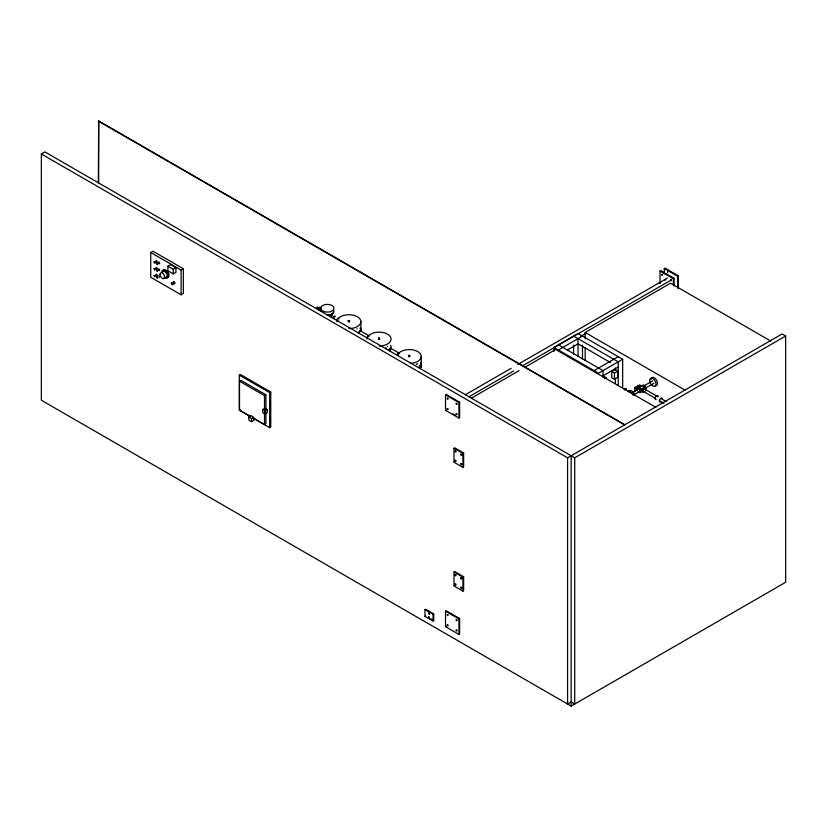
<?xml version="1.0" encoding="UTF-8"?>
<svg xmlns="http://www.w3.org/2000/svg" width="827" height="827" viewBox="0 0 827 827"><rect width="100%" height="100%" fill="white"/><g stroke="black" fill="none" stroke-linecap="round" stroke-linejoin="round"><path stroke-width="1.24" d="M158.37 262.49C159.229 260.557 160.696 265.105 158.732 263.41M158.402 269.095C159.859 267.752 160.242 272.197 158.588 270.005M665.735 279.971L665.187 279.423L664.639 279.971M158.474 275.742L159.704 276.456L159.27 277.417M667.616 272.662L667.513 271.618M660.38 283.061L659.202 282.886L660.38 282.7M41.35 153.987L44.927 151.93L574.724 457.807L785.65 336.031L785.65 582.27L571.157 706.103L41.35 400.227L41.35 153.987L567.58 457.807L782.073 333.974L785.65 336.031M98.32 182.984L98.682 120.897L624.912 424.716M150.741 252.514L152.974 251.222L183.336 268.754L183.336 293.502L181.103 294.794L150.741 277.262L150.741 252.514L181.103 270.047L183.336 268.754M167.912 266.17L170.589 264.619L175.944 267.721L175.944 272.352L173.267 273.902L167.912 270.811L167.912 266.17L173.267 269.261L175.944 267.721M250.167 416.436L239.323 410.171L239.323 375.117L240.399 374.497L270.76 392.029L270.76 427.083L269.685 427.704L253.424 418.317M250.374 416.353L239.499 410.068L239.499 381.195L240.936 380.379L265.932 394.81L265.932 409.872M239.323 410.171L240.399 409.551M239.499 381.195L264.506 395.637L265.932 394.81M239.323 375.117L269.685 392.649L270.76 392.029M248.875 417.035L251.108 415.743L253.786 417.294L251.553 418.576L248.875 417.035L248.875 420.126L251.553 421.677L253.786 420.385L253.786 418.317M262.717 409.551L264.95 408.269L267.183 409.551L267.183 412.652L264.95 413.934L262.717 412.652L262.717 409.551L264.95 410.843L267.183 409.551M252.545 417.604L264.506 424.509L265.932 423.682L265.932 412.384M445.515 394.861L446.229 394.448L459.626 402.18L459.626 417.645L458.913 418.059L445.515 410.326L445.515 394.861L458.913 402.594L459.626 402.18M660.008 282.627L660.008 271.029L660.721 270.615L674.119 278.348L674.119 286.08M664.298 273.706L664.298 268.548L665.011 268.134L678.398 275.867L678.398 288.757M465.425 394.706L511.179 368.294M517.878 364.428L667.42 278.089M553.925 351.289L553.925 347.433L578.032 333.508L622.679 359.29L622.679 387.594M445.515 410.326L446.229 409.913M469.002 396.774L513.639 370.992M522.561 365.844L670.986 280.146M660.008 271.029L673.405 278.761L674.119 278.348M664.298 268.548L677.685 276.28L678.398 275.867M471.452 398.138L519.118 370.62M524.659 367.415L555.703 349.49L655.863 407.318M585.175 338.874L585.175 332.475L670.542 283.196L770.702 341.013M580.595 336.465L586.178 333.24M558.39 350.007L582.497 336.082M567.188 350.079L578.032 343.825L610.398 362.505M453.992 448.275L454.716 447.862L463.637 453.02L463.637 466.935L462.924 467.348L453.992 462.19L453.992 448.275L462.924 453.434L463.637 453.02M594.106 370.63L618.214 356.706M622.679 359.29L598.572 373.204L553.925 347.433M603.038 375.789L618.214 367.023M453.992 462.19L454.716 461.776M611.784 371.561L615.36 369.493L618.038 371.044L618.038 377.226L614.461 379.293L611.784 377.743L611.784 371.561L614.461 373.101L618.038 371.044M604.64 378.776L606.429 377.743L603.751 376.202M632.283 392.629L638.713 388.917M644.078 385.827L652.648 380.875M633.616 394.924L640.046 391.212M645.401 388.121L653.971 383.17M453.992 572.005L454.716 571.602L463.637 576.75L463.637 590.674L462.924 591.088L453.992 585.929L453.992 572.005L462.924 577.163L463.637 576.75M453.992 585.929L454.716 585.516M424.975 609.644L425.688 609.23L433.73 613.872L433.73 620.57L433.007 620.984L424.975 616.353L424.975 609.644L433.007 614.285L433.73 613.872M424.975 616.353L425.688 615.939M445.515 611.194L446.229 610.781L459.626 618.513L459.626 633.978L458.913 634.392L445.515 626.659L445.515 611.194L458.913 618.927L459.626 618.513M445.515 626.659L446.229 626.246M348.518 321.269C347.051 322.272 350.731 322.272 349.273 321.269M379.076 338.584L379.727 337.933L378.415 337.933L379.727 339.297L378.342 339.194L379.076 338.636M409.262 356.013L408.6 355.352L409.913 355.352L408.497 356.499L409.913 356.726L409.262 356.065M156.758 269.157C158.546 268.806 155.393 265.984 155.952 268.31M318.633 309.732L318.467 308.688A1.323 0.682 -64.6 0 1 319.48 307.427A1.323 0.682 -64.6 0 1 320.152 308.006A1.323 0.765 -60 0 0 318.964 307.809A1.323 0.765 -60 0 0 318.653 309.743L318.436 309.732A1.323 0.765 60 0 0 318.106 307.809A1.323 0.765 60 0 0 316.803 308.058A1.323 0.682 64.6 0 1 317.589 307.427A1.323 0.682 64.6 0 1 318.529 308.74L318.55 309.556A1.323 0.682 -64.6 0 0 318.715 309.784M334.067 318.529L333.767 316.937L335.297 316.41M585.175 332.475L685.335 390.303M573.566 336.082L618.214 361.864L618.214 385.02M644.388 388.948L657.61 396.578M660.907 398.49L666.417 401.674M643.065 391.254L655.18 398.242M659.584 400.785L663.988 403.328M558.39 344.849L603.038 370.63L603.038 377.06M98.32 121.104L624.561 424.923M360.448 330.81L368.842 335.659M390.633 348.239L399.027 353.088M452.927 413.779L455.16 415.071M430.712 618.834L433.73 620.57M156.386 275.753C158.505 276.766 156.055 272.528 155.879 274.874M321 308.161L319.48 308.688L319.48 310.218A1.323 0.765 -60 0 1 319.563 308.543A1.323 0.765 -60 0 1 320.948 308.058M156.065 261.745C158.246 264.051 156.51 258.737 155.879 261.26M677.685 276.28L677.685 287.879M673.405 278.761L673.405 285.201M634.836 387.904L634.836 391.76M615.36 367.943L615.36 370.517M615.36 378.239L615.36 383.387M614.461 373.101L614.461 379.293M585.175 347.826L585.175 360.624M582.497 345.097L582.497 359.249M578.032 338.667L578.032 356.675M574.724 457.807L574.724 704.046L571.157 701.978L567.58 704.046L567.58 457.807M573.566 345.097L573.566 354.101M571.157 455.749L571.157 706.103M462.924 453.434L462.924 467.348M462.924 577.163L462.924 591.088M458.913 402.594L458.913 418.059M458.913 618.927L458.913 634.392M433.007 614.285L433.007 620.984M421.253 356.499L421.253 364.542M336.899 321.651A12.002 6.926 0 0 1 348.891 314.725A12.002 6.926 0 0 1 360.892 321.651L360.892 329.694M269.685 392.649L269.685 427.704M264.95 410.843L264.95 413.934M264.506 395.637L264.506 409.448M264.506 413.211L264.506 424.509M251.553 418.576L251.553 421.677M181.103 270.047L181.103 294.794M173.267 269.261L173.267 273.902M98.682 120.897L98.682 182.777M650.591 383.594A4.548 2.626 60 0 1 651.769 378.156A4.548 2.626 60 0 1 656.069 384.452A4.548 2.626 60 0 1 651.252 384.565M651.076 379.603A4.548 2.626 60 0 1 654.012 377.598A4.548 2.626 60 0 1 657.455 382.643A4.548 2.626 60 0 1 655.129 385.527M627.91 391.44A4.548 2.626 60 0 1 632.965 395.13M628.51 391.802A4.548 2.626 60 0 1 631.611 390.84A4.548 2.626 60 0 1 634.712 395.389M641.452 386.405A2.46 1.427 60 0 1 643.354 386.044A2.46 1.427 60 0 1 644.874 388.907M642.517 385.795A2.46 1.427 60 0 1 645.07 386.044A2.46 1.427 60 0 1 645.432 389.414M637.162 389.92A2.46 1.427 60 0 1 638.847 388.37A2.46 1.427 60 0 1 640.522 391.864A2.46 1.427 60 0 1 637.968 391.616M639.467 391.44A2.46 1.427 60 0 0 641.597 391.243A2.46 1.427 60 0 0 640.367 388.08A2.46 1.427 60 0 0 638.237 388.266A2.46 1.427 -60 0 1 639.912 385.889A2.46 1.427 -60 0 1 641.597 386.405M643.127 391.771A2.46 1.427 -60 0 1 641.401 390.582A2.46 1.427 -60 0 1 643.437 387.605A2.46 1.427 -60 0 1 644.812 389.31M645.07 391.616A2.46 1.427 -60 0 1 642.486 391.719A2.46 1.427 -60 0 1 644.502 388.225A2.46 1.427 -60 0 1 645.711 390.509M637.162 388.773A2.46 1.427 -60 0 1 638.847 385.268A2.46 1.427 -60 0 1 640.522 386.829M637.503 390.013A1.954 1.127 60 0 1 638.723 388.711A1.954 1.127 60 0 1 640.222 391.316A1.954 1.127 60 0 1 638.485 391.709M643.003 385.795A1.954 1.127 60 0 1 644.202 385.682M644.564 385.94A1.954 1.127 60 0 1 645.536 388.473M637.503 388.473A1.954 1.127 -60 0 1 638.31 386.116A1.954 1.127 -60 0 1 640.046 385.795M644.564 391.709A1.954 1.127 -60 0 1 642.827 391.316A1.954 1.127 -60 0 1 644.326 388.711A1.954 1.127 -60 0 1 645.536 390.013M656.214 399.513A2.212 1.272 -60 0 1 655.077 398.118A2.212 1.272 -60 0 1 656.752 395.668A2.212 1.272 -60 0 1 658.178 396.64M661.3 401.529A2.212 1.272 -60 0 1 659.346 401.074A2.212 1.272 -60 0 1 661.042 398.138A2.212 1.272 -60 0 1 662.406 399.617M173.163 282.431A1.261 0.734 60 0 1 173.877 281.562A1.261 0.734 60 0 1 174.921 283.092A1.261 0.734 60 0 1 174.032 283.692M162.609 272.279A3.287 1.892 60 0 1 166.258 272.962A3.287 1.892 60 0 1 166.01 277.262M161.72 272.465A4.424 2.553 60 0 1 165.121 270.832A4.424 2.553 60 0 1 167.922 276.673A4.424 2.553 60 0 1 164.035 277.293M162.898 270.977A4.424 2.553 60 0 1 168.129 272.383A4.424 2.553 60 0 1 166.734 277.603M637.379 387.966A1.323 0.765 -60 0 1 637.524 386.219A1.323 0.765 -60 0 1 638.909 385.899A1.323 0.837 -65.1 0 0 637.441 386.188A1.323 0.837 -65.1 0 0 637.441 388.008M637.09 388.545A1.323 0.837 5.1 0 1 635.064 388.308A1.323 0.837 5.1 0 1 635.663 387.098A1.323 0.765 0 0 0 635.064 388.328A1.323 0.765 0 0 0 637.1 388.442M419.289 365.896A1.323 0.765 60 0 1 420.509 366.02A1.323 0.765 60 0 1 421.015 367.726A1.323 0.765 60 0 1 419.796 367.612M419.289 366.899A1.323 0.765 -60 0 1 420.509 365.606A1.323 0.765 -60 0 1 421.015 366.733A1.323 0.765 -60 0 1 419.796 368.025M390.334 350.183A1.323 0.765 -60 0 1 389.041 350.069A1.323 0.765 -60 0 1 390.096 348.25A1.323 0.765 -60 0 1 390.84 349.304M398.366 355.321A1.323 0.765 -60 0 1 397.425 354.773A1.323 0.765 -60 0 1 398.366 353.15A1.323 0.765 -60 0 1 399.307 353.698M359.425 333.167A1.323 0.765 -60 0 1 359.125 331.575A1.323 0.765 -60 0 1 360.655 331.048M367.312 337.726A1.323 0.765 -60 0 1 367.994 335.855A1.323 0.765 -60 0 1 369.121 336.269M333.953 318.529A1.323 0.765 -60 0 1 333.767 316.937A1.323 0.765 -60 0 1 335.235 316.307M337.995 320.462A1.323 0.765 -60 0 1 337.065 319.925A1.323 0.765 -60 0 1 337.995 318.302A1.323 0.765 -60 0 1 338.936 318.84M331.989 316.679A1.323 0.765 -60 0 1 330.81 316.41A1.323 0.765 -60 0 1 331.834 314.653A1.323 0.765 -60 0 1 332.65 315.532M333.746 310.342A6.688 3.866 0 0 1 327.285 315.201M320.587 311.345A6.688 3.866 0 0 1 321.486 309.412M333.384 312.286A6.316 3.649 0 0 1 327.285 314.984M320.969 311.345A6.316 3.649 0 0 1 321.186 310.394M416.27 364.573A1.323 0.765 -60 0 1 416.581 364.169M417.294 363.756A1.323 0.765 -60 0 1 417.604 363.808M420.85 362.753A12.002 6.926 0 0 1 420.85 366.34M397.673 354.711A12.002 6.926 0 0 1 410.998 349.645A12.002 6.926 0 0 1 421.253 356.706A12.002 6.926 0 0 1 410.306 363.404M420.478 362.805A11.619 6.709 0 0 1 420.478 366.278M387.418 346.389A1.323 0.765 -60 0 1 387.625 346.616M386.095 348.684A1.323 0.765 -60 0 1 385.889 347.619M390.664 345.324A12.002 6.926 0 0 1 390.664 348.911M367.074 339.08A12.002 6.926 0 0 1 379.076 332.154A12.002 6.926 0 0 1 391.078 339.08A12.002 6.926 0 0 1 379.076 346.006M356.933 328.898A1.323 0.765 -60 0 1 357.233 328.96M360.479 327.905A12.002 6.926 0 0 1 360.479 331.482M360.892 321.651A12.002 6.926 0 0 1 348.891 328.577M360.117 327.957A11.619 6.709 0 0 1 360.117 331.431M154.091 261.87C154.649 265.395 156.541 261.094 154.091 261.87M154.091 268.672C154.649 272.197 156.541 267.896 154.091 268.672M154.091 275.484C154.649 278.999 156.541 274.709 154.091 275.484M156.613 263.327C157.161 266.842 159.063 262.552 156.613 263.327M156.613 270.129C157.161 273.654 159.063 269.354 156.613 270.129M156.613 276.931C157.161 280.456 159.063 276.156 156.613 276.931M447.231 398.273C447.645 400.909 449.061 397.684 447.231 398.273M447.231 408.579C447.645 411.226 449.061 408 447.231 408.579M428.562 613.231L429.306 614.161L428.562 613.231M428.562 616.632L429.306 617.562L428.562 616.632M456.163 403.421C456.576 406.067 457.993 402.842 456.163 403.421M456.163 413.738C456.576 416.374 457.993 413.159 456.163 413.738M455.005 450.932C455.481 454.013 457.135 450.26 455.005 450.932M455.005 460.319C455.46 463.389 457.166 459.657 455.005 460.319M460.711 454.23C461.197 457.31 462.851 453.558 460.711 454.23M460.711 463.616C461.197 466.697 462.851 462.944 460.711 463.616M447.231 614.595C447.645 617.242 449.061 614.016 447.231 614.595M447.231 624.912C447.645 627.548 449.061 624.333 447.231 624.912M455.005 574.672C455.481 577.753 457.135 573.99 455.005 574.672M455.005 584.058C455.481 587.139 457.135 583.376 455.005 584.058M460.711 577.97C461.197 581.05 462.851 577.287 460.711 577.97M456.163 619.754C456.556 622.39 458.013 619.196 456.163 619.754M460.711 587.356C461.197 590.437 462.851 586.674 460.711 587.356M456.163 630.071C456.576 632.707 457.993 629.481 456.163 630.071M661.724 274.43C662.138 277.076 663.554 273.851 661.724 274.43M670.656 279.588C671.069 282.224 672.485 279.009 670.656 279.588M318.55 308.729L318.519 309.556A1.323 0.682 64.6 0 1 318.343 309.784L318.467 308.688M348.157 320.607L349.656 320.721L348.157 320.607M625.532 388.711A1.323 0.682 -55.4 0 0 624.261 389.972A1.323 0.765 -60 0 1 625.45 388.649A1.323 0.765 -60 0 1 625.956 389.775A1.323 0.682 -55.4 0 0 625.532 388.711M171.344 283.175A1.261 0.734 60 0 0 172.688 284.85A1.261 0.734 60 0 0 172.688 283.061A1.261 0.734 60 0 0 171.344 283.175M160.025 274.378A3.287 1.892 60 0 0 163.508 278.709A3.287 1.892 60 0 0 163.508 274.068A3.287 1.892 60 0 0 160.025 274.378M323.936 311.593A6.688 3.866 0 0 0 333.974 308.244A6.688 3.866 0 0 0 323.936 304.905A6.688 3.866 0 0 0 323.936 311.593"/></g></svg>
